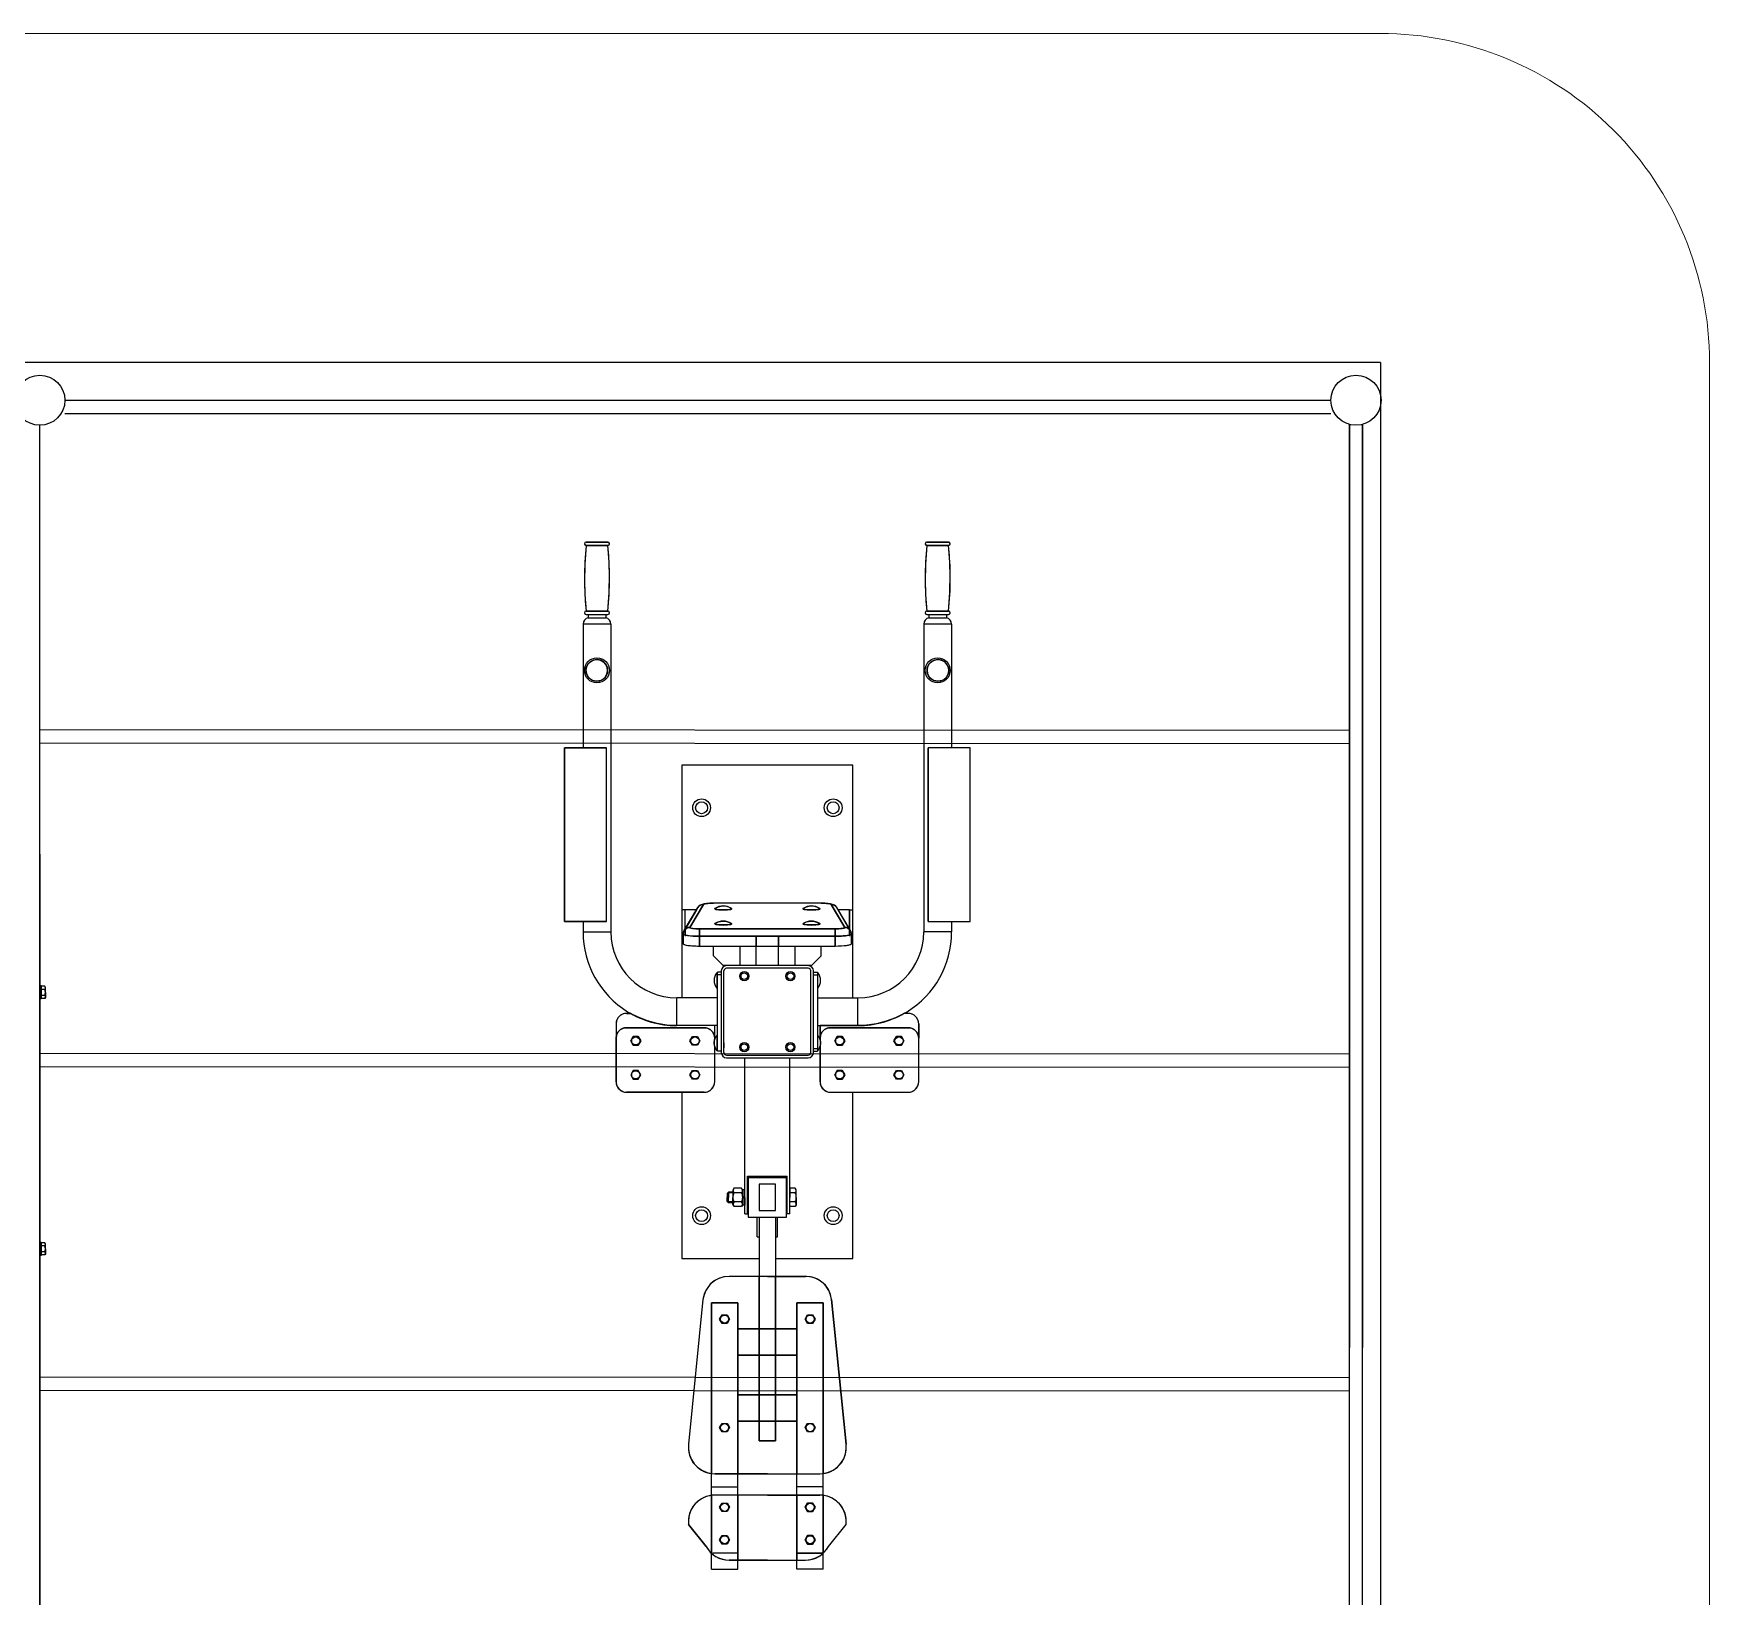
# Model space of a CAD drawing. Header units: millimetres. Extents: x -6447 to 5849, y -3618 to 2655.
# Drawn here: x 3302 to 5849, y 279 to 2655 of the extents above; entities that cross this region are included whole.
import ezdxf

# ---------------------------------------------------------------- set-up
doc = ezdxf.new("R2010")
doc.units = ezdxf.units.MM
doc.layers.add('DIKOM_ЗОНА', color=80, linetype='Continuous')
doc.layers.add('DIKOM_ОБЪЕКТ', color=7, linetype='Continuous')

msp = doc.modelspace()

# ---------------------------------------------------------------- linework, layer by layer
at = {"layer": 'DIKOM_ЗОНА', "color": 3, "lineweight": 15}
msp.add_lwpolyline([(-4725.7, -2459), (5348.7, -2459, 0.414214), (5848.7, -1959), (5848.7, 2154.8, 0.414214), (5348.7, 2654.8), (-4725.7, 2654.8, 0.414214), (-5225.7, 2154.8), (-5225.7, -1959, 0.414214)], format="xyb", close=True, dxfattribs=at)
at = {"layer": 'DIKOM_ОБЪЕКТ'}
for p, q in [((5348.7, 2154.8), (311.5, 2154.8)), ((5348.7, 2154.8), (5348.7, -1959)), ((3349.5, 2097.2), (5273.5, 2097.2)), ((3349.5, 2077.2), (5273.5, 2077.2)), ((3311.5, -1864.8), (3311.5, 2059.2)), ((5301.5, -1864.8), (5301.5, 2060.5)), ((5301.5, 2059.2), (5301.5, 657.2)), ((5321.5, -1864.8), (5321.5, 2060.5)), ((5321.5, 2059.2), (5321.5, 657.2)), ((4141.6, 1881.7), (4174.6, 1881.7)), ((4141.6, 1876.7), (4174.6, 1876.7)), ((4659.3, 1881.7), (4692.3, 1881.7)), ((4659.3, 1876.7), (4692.3, 1876.7)), ((4141.6, 1776.7), (4174.6, 1776.7)), ((4141.6, 1771.7), (4174.6, 1771.7)), ((4144.6, 1771.7), (4144.6, 1766.7)), ((4144.6, 1766.7), (4171.6, 1766.7)), ((4171.6, 1771.7), (4171.6, 1766.7)), ((4659.3, 1776.7), (4692.3, 1776.7)), ((4659.3, 1771.7), (4692.3, 1771.7)), ((4662.3, 1771.7), (4662.3, 1766.7)), ((4662.3, 1766.7), (4689.3, 1766.7)), ((4689.3, 1771.7), (4689.3, 1766.7)), ((4137, 1757), (4137, 1568.7)), ((4179.3, 1757), (4137, 1757)), ((4179.3, 1757), (4179.3, 1289)), ((4654.7, 1757), (4654.7, 1289)), ((4697, 1757), (4654.7, 1757)), ((4697, 1757), (4697, 1568.7)), ((5301.5, 1595.1), (3311.5, 1596.1)), ((5301.5, 1575.1), (3311.5, 1576.1)), ((4108.6, 1568.7), (4172.6, 1568.7)), ((4108.6, 1304.7), (4108.6, 1568.7)), ((4172.6, 1304.7), (4172.6, 1568.7)), ((4725.3, 1568.7), (4661.3, 1568.7)), ((4661.3, 1304.7), (4661.3, 1568.7)), ((4725.3, 1304.7), (4725.3, 1568.7)), ((4287, 1542.8), (4287, 1189)), ((4547, 1542.8), (4287, 1542.8)), ((4547, 1189), (4547, 1542.8)), ((3311.5, 1407.2), (3311.5, -1212.8)), ((4290.6, 1291.2), (4311.4, 1326)), ((4320, 1330.8), (4299.2, 1296)), ((4498.9, 1332.8), (4335, 1332.8)), ((4335, 1332.8), (4335, 1332.7)), ((4498.9, 1332.7), (4335, 1332.7)), ((4498.9, 1332.8), (4498.9, 1332.7)), ((4534.7, 1296), (4513.9, 1330.8)), ((4543.3, 1291.2), (4522.5, 1326)), ((4172.6, 1304.7), (4108.6, 1304.7)), ((4137, 1304.7), (4137, 1289)), ((4292, 1322.8), (4287, 1322.8)), ((4292, 1293.5), (4292, 1322.8)), ((4292, 1293.5), (4292, 1322.8)), ((4309.5, 1322.8), (4292, 1322.8)), ((4542, 1322.8), (4524.4, 1322.8)), ((4542, 1322.8), (4547, 1322.8)), ((4542, 1322.8), (4542, 1293.5)), ((4542, 1293.5), (4542, 1322.8)), ((4661.3, 1304.7), (4725.3, 1304.7)), ((4697, 1304.7), (4697, 1289)), ((4137, 1289), (4179.3, 1289)), ((4289.1, 1282.8), (4287, 1282.8)), ((4289.1, 1285.9), (4289.1, 1271.1)), ((4292, 1293.5), (4292, 1282.8)), ((4292, 1293.5), (4292, 1282.8)), ((4314.1, 1293.7), (4519.8, 1293.7)), ((4314.1, 1282.4), (4314.1, 1293.7)), ((4314.1, 1282.4), (4519.8, 1282.4)), ((4314.1, 1267.6), (4314.1, 1282.4)), ((4400.1, 1282.8), (4400.1, 1267.6)), ((4433.7, 1267.6), (4433.7, 1282.8)), ((4519.8, 1282.4), (4519.8, 1293.7)), ((4519.8, 1267.6), (4519.8, 1282.4)), ((4542, 1293.5), (4542, 1282.8)), ((4542, 1293.5), (4542, 1282.8)), ((4544.8, 1285.9), (4544.8, 1271.1)), ((4544.8, 1282.8), (4547, 1282.8)), ((4697, 1289), (4654.7, 1289)), ((4314.1, 1267.6), (4519.8, 1267.6)), ((4335, 1265.6), (4335, 1267.6)), ((4335, 1252.7), (4335, 1265.6)), ((4335, 1252.7), (4335, 1252.6)), ((4335, 1252.6), (4349.9, 1237.8)), ((4375, 1267.6), (4375, 1265.6)), ((4375, 1265.6), (4375, 1237.8)), ((4400.2, 1237.8), (4400.2, 1267.6)), ((4433.7, 1237.8), (4433.7, 1267.6)), ((4459, 1267.6), (4459, 1265.6)), ((4459, 1265.6), (4459, 1237.8)), ((4484, 1237.8), (4499, 1252.7)), ((4499, 1265.6), (4499, 1267.6)), ((4499, 1252.7), (4499, 1265.6)), ((4499, 1252.7), (4499, 1252.6)), ((4340.1, 1226.8), (4341, 1226.8)), ((4340.1, 1226.8), (4340.1, 1203.8)), ((4347, 1227.8), (4341, 1227.8)), ((4341, 1107.8), (4341, 1227.8)), ((4347, 1223.8), (4341, 1223.8)), ((4347, 1229.8), (4347, 1105.8)), ((4484, 1237.8), (4349.9, 1237.8)), ((4351, 1136.9), (4351, 1229.8)), ((4479, 1233.8), (4355, 1233.8)), ((4483, 1105.8), (4483, 1229.8)), ((4487, 1105.8), (4487, 1229.8)), ((4487, 1227.8), (4493, 1227.8)), ((4487, 1223.8), (4493, 1223.8)), ((4493, 1227.8), (4493, 1107.8)), ((4493.8, 1226.8), (4493, 1226.8)), ((4493.8, 1203.8), (4493.8, 1226.8)), ((3313.5, 1207.2), (3311.5, 1207.2)), ((3311.5, 1207.2), (3311.5, 1197.2)), ((3311.5, 1187.2), (3311.5, 1197.2)), ((3313.5, 1197.2), (3313.5, 1207.2)), ((3319, 1206.4), (3313.5, 1206.4)), ((3313.5, 1206.4), (3313.5, 1197.2)), ((3319, 1201.8), (3313.5, 1201.8)), ((3313.5, 1188), (3313.5, 1197.2)), ((3313.5, 1197.2), (3313.5, 1187.2)), ((3319.9, 1204.8), (3319, 1206.4)), ((3319.9, 1197.2), (3319.9, 1204.8)), ((3319.9, 1197.2), (3319.9, 1189.6)), ((4340.1, 1203.8), (4341, 1203.8)), ((4493.8, 1203.8), (4493, 1203.8)), ((3313.5, 1187.2), (3311.5, 1187.2)), ((3319, 1192.6), (3313.5, 1192.6)), ((3319, 1188), (3313.5, 1188)), ((3319.9, 1189.6), (3319, 1188)), ((4341, 1189), (4279.3, 1189)), ((4341, 1189), (4279.3, 1189)), ((4279.3, 1146.7), (4279.3, 1189)), ((4493, 1189), (4554.7, 1189)), ((4493, 1189), (4554.7, 1189)), ((4554.7, 1146.7), (4554.7, 1189)), ((4187, 1149.3), (4187, 1127.5)), ((4203, 1165.3), (4208.8, 1165.3)), ((4341, 1146.7), (4279.3, 1146.7)), ((4341, 1146.7), (4279.3, 1146.7)), ((4337, 1126.3), (4337, 1146.7)), ((4493, 1146.7), (4554.7, 1146.7)), ((4493, 1146.7), (4554.7, 1146.7)), ((4497, 1126.3), (4497, 1146.7)), ((4631, 1165.3), (4625.1, 1165.3)), ((4647, 1149.3), (4647, 1127.5)), ((4187, 1061.3), (4187, 1127.5)), ((4203, 1143.5), (4321, 1143.5)), ((4213.2, 1129.9), (4209.4, 1123.4)), ((4209.4, 1123.4), (4213.2, 1116.9)), ((4220.7, 1129.9), (4213.2, 1129.9)), ((4224.5, 1123.4), (4220.7, 1129.9)), ((4220.7, 1116.9), (4224.5, 1123.4)), ((4299.4, 1123.4), (4303.2, 1129.9)), ((4303.2, 1116.9), (4299.4, 1123.4)), ((4303.2, 1129.9), (4310.7, 1129.9)), ((4310.7, 1129.9), (4314.5, 1123.4)), ((4314.5, 1123.4), (4310.7, 1116.9)), ((4340.1, 1131.8), (4341, 1131.8)), ((4340.1, 1131.8), (4340.1, 1108.8)), ((4351, 1105.8), (4351, 1136.9)), ((4351, 1120.3), (4351, 1127.9)), ((4493.8, 1131.8), (4493, 1131.8)), ((4493.8, 1108.8), (4493.8, 1131.8)), ((4631, 1143.5), (4513, 1143.5)), ((4523.2, 1129.9), (4519.4, 1123.4)), ((4519.4, 1123.4), (4523.2, 1116.9)), ((4530.7, 1129.9), (4523.2, 1129.9)), ((4534.5, 1123.4), (4530.7, 1129.9)), ((4530.7, 1116.9), (4534.5, 1123.4)), ((4609.4, 1123.4), (4613.2, 1129.9)), ((4613.2, 1116.9), (4609.4, 1123.4)), ((4613.2, 1129.9), (4620.7, 1129.9)), ((4620.7, 1129.9), (4624.5, 1123.4)), ((4624.5, 1123.4), (4620.7, 1116.9)), ((4647, 1061.3), (4647, 1127.5)), ((5301.5, 1103.1), (3311.5, 1104.1)), ((4213.2, 1116.9), (4220.7, 1116.9)), ((4310.7, 1116.9), (4303.2, 1116.9)), ((4337, 1061.3), (4337, 1114.4)), ((4340.1, 1108.8), (4341, 1108.8)), ((4347, 1107.8), (4341, 1107.8)), ((4351, 1120.3), (4351, 1112.7)), ((4355, 1101.8), (4372.8, 1101.8)), ((4355, 1097.8), (4479, 1097.8)), ((4372.8, 1101.8), (4479, 1101.8)), ((4383, 860.5), (4383, 1097.8)), ((4451, 860.5), (4451, 1097.8)), ((4487, 1111.8), (4493, 1111.8)), ((4487, 1107.8), (4493, 1107.8)), ((4493.8, 1108.8), (4493, 1108.8)), ((4497, 1061.3), (4497, 1114.4)), ((4523.2, 1116.9), (4530.7, 1116.9)), ((4620.7, 1116.9), (4613.2, 1116.9)), ((5301.5, 1083.1), (3311.5, 1084.1)), ((4213.2, 1078.4), (4209.4, 1071.9)), ((4209.4, 1071.9), (4213.2, 1065.4)), ((4220.7, 1078.4), (4213.2, 1078.4)), ((4224.5, 1071.9), (4220.7, 1078.4)), ((4220.7, 1065.4), (4224.5, 1071.9)), ((4299.4, 1071.9), (4303.2, 1078.4)), ((4303.2, 1065.4), (4299.4, 1071.9)), ((4303.2, 1078.4), (4310.7, 1078.4)), ((4310.7, 1078.4), (4314.5, 1071.9)), ((4314.5, 1071.9), (4310.7, 1065.4)), ((4523.2, 1078.4), (4519.4, 1071.9)), ((4519.4, 1071.9), (4523.2, 1065.4)), ((4530.7, 1078.4), (4523.2, 1078.4)), ((4534.5, 1071.9), (4530.7, 1078.4)), ((4530.7, 1065.4), (4534.5, 1071.9)), ((4609.4, 1071.9), (4613.2, 1078.4)), ((4613.2, 1065.4), (4609.4, 1071.9)), ((4613.2, 1078.4), (4620.7, 1078.4)), ((4620.7, 1078.4), (4624.5, 1071.9)), ((4624.5, 1071.9), (4620.7, 1065.4)), ((4321, 1045.3), (4203, 1045.3)), ((4213.2, 1065.4), (4220.7, 1065.4)), ((4287, 1045.3), (4287, 792.8)), ((4310.7, 1065.4), (4303.2, 1065.4)), ((4513, 1045.3), (4631, 1045.3)), ((4523.2, 1065.4), (4530.7, 1065.4)), ((4547, 792.8), (4547, 1045.3)), ((4620.7, 1065.4), (4613.2, 1065.4)), ((4387, 860.5), (4387, 917.8)), ((4387, 917.8), (4447, 917.8)), ((4447, 860.5), (4447, 917.8)), ((4358, 893.5), (4356, 891.5)), ((4356, 891.5), (4356, 885.5)), ((4364.7, 892.5), (4356.9, 892.5)), ((4364.7, 893.5), (4358, 893.5)), ((4358, 893.5), (4358, 885.5)), ((4366.3, 899.4), (4364.7, 896.5)), ((4364.7, 896.5), (4364.7, 885.5)), ((4377.8, 899.4), (4366.3, 899.4)), ((4377.8, 892.5), (4366.3, 892.5)), ((4379.5, 896.5), (4377.8, 899.4)), ((4383, 897.2), (4379.5, 897.2)), ((4379.5, 897.2), (4379.5, 885.5)), ((4379.5, 885.5), (4379.5, 896.5)), ((4383, 885.5), (4383, 897.2)), ((4387, 910.5), (4388, 910.5)), ((4446, 915.5), (4388, 915.5)), ((4388, 915.5), (4388, 855.5)), ((4429.5, 905.5), (4404.5, 905.5)), ((4404.5, 905.5), (4404.5, 865.5)), ((4429.5, 865.5), (4429.5, 905.5)), ((4446, 855.5), (4446, 915.5)), ((4447, 910.5), (4446, 910.5)), ((4459.5, 899.4), (4451, 899.4)), ((4451, 899.4), (4451, 885.5)), ((4459.5, 892.5), (4451, 892.5)), ((4461, 896.9), (4459.5, 899.4)), ((4461, 885.5), (4461, 896.9)), ((4356, 879.5), (4356, 885.5)), ((4358, 877.5), (4356, 879.5)), ((4364.7, 878.6), (4356.9, 878.6)), ((4358, 877.5), (4358, 885.5)), ((4364.7, 877.5), (4358, 877.5)), ((4364.7, 874.5), (4364.7, 885.5)), ((4366.3, 871.7), (4364.7, 874.5)), ((4377.8, 878.6), (4366.3, 878.6)), ((4377.8, 871.7), (4366.3, 871.7)), ((4379.5, 874.5), (4377.8, 871.7)), ((4379.5, 886.2), (4383, 887.5)), ((4379.5, 873.9), (4379.5, 885.5)), ((4379.5, 885.5), (4379.5, 874.5)), ((4383, 884.9), (4379.5, 883.6)), ((4383, 873.9), (4379.5, 873.9)), ((4383, 885.5), (4383, 873.9)), ((4451, 871.7), (4451, 885.5)), ((4459.5, 878.6), (4451, 878.6)), ((4459.5, 871.7), (4451, 871.7)), ((4461, 874.1), (4459.5, 871.7)), ((4461, 885.5), (4461, 874.1)), ((4383, 860.5), (4388, 860.5)), ((4388, 855.5), (4446, 855.5)), ((4401.5, 825.5), (4401.5, 855.5)), ((4404.5, 865.5), (4429.5, 865.5)), ((4404.5, 855.5), (4404.5, 765.5)), ((4429.5, 855.5), (4429.5, 765.5)), ((4432.5, 825.5), (4432.5, 855.5)), ((4451, 860.5), (4446, 860.5)), ((3313.5, 817.2), (3311.5, 817.2)), ((3311.5, 817.2), (3311.5, 807.2)), ((3313.5, 807.2), (3313.5, 817.2)), ((3319, 816.4), (3313.5, 816.4)), ((3313.5, 816.4), (3313.5, 807.2)), ((3319.9, 814.8), (3319, 816.4)), ((4401.5, 825.5), (4404.5, 825.5)), ((4429.5, 825.5), (4432.5, 825.5)), ((3311.5, 797.2), (3311.5, 807.2)), ((3313.5, 797.2), (3311.5, 797.2)), ((3319, 811.8), (3313.5, 811.8)), ((3313.5, 798), (3313.5, 807.2)), ((3313.5, 807.2), (3313.5, 797.2)), ((3319, 802.6), (3313.5, 802.6)), ((3319, 798), (3313.5, 798)), ((3319.9, 799.6), (3319, 798)), ((3319.9, 807.2), (3319.9, 814.8)), ((3319.9, 807.2), (3319.9, 799.6)), ((4287, 792.8), (4404.5, 792.8)), ((4429.5, 792.8), (4547, 792.8)), ((4417, 765.5), (4358.9, 765.5)), ((4404.5, 515.5), (4404.5, 765.5)), ((4417, 765.5), (4475, 765.5)), ((4429.5, 515.5), (4429.5, 765.5)), ((4319.2, 730.3), (4297.3, 510.3)), ((4332, 478), (4332, 725.5)), ((4332, 725.5), (4372, 725.5)), ((4372, 725.5), (4372, 465.5)), ((4462, 725.5), (4462, 465.5)), ((4502, 725.5), (4462, 725.5)), ((4502, 478), (4502, 725.5)), ((4514.7, 730.3), (4536.6, 510.3)), ((4344.4, 700.5), (4348.2, 707)), ((4348.2, 694), (4344.4, 700.5)), ((4348.2, 707), (4355.7, 707)), ((4355.7, 694), (4348.2, 694)), ((4355.7, 707), (4359.5, 700.5)), ((4359.5, 700.5), (4355.7, 694)), ((4474.4, 700.5), (4478.2, 707)), ((4478.2, 694), (4474.4, 700.5)), ((4478.2, 707), (4485.7, 707)), ((4485.7, 694), (4478.2, 694)), ((4485.7, 707), (4489.5, 700.5)), ((4489.5, 700.5), (4485.7, 694)), ((4372, 685.5), (4462, 685.5)), ((4372, 645.5), (4462, 645.5)), ((5301.5, 611.1), (3311.5, 612.1)), ((5301.5, 591.1), (3311.5, 592.1)), ((4372, 585.5), (4462, 585.5)), ((4344.4, 535.5), (4348.2, 542)), ((4348.2, 529), (4344.4, 535.5)), ((4348.2, 542), (4355.7, 542)), ((4355.7, 542), (4359.5, 535.5)), ((4359.5, 535.5), (4355.7, 529)), ((4372, 545.5), (4462, 545.5)), ((4474.4, 535.5), (4478.2, 542)), ((4478.2, 529), (4474.4, 535.5)), ((4478.2, 542), (4485.7, 542)), ((4485.7, 542), (4489.5, 535.5)), ((4489.5, 535.5), (4485.7, 529)), ((4355.7, 529), (4348.2, 529)), ((4404.5, 515.5), (4429.5, 515.5)), ((4485.7, 529), (4478.2, 529)), ((4332, 432.2), (4332, 478)), ((4417, 465.5), (4337, 465.5)), ((4372, 432.9), (4372, 465.5)), ((4417, 465.5), (4496.9, 465.5)), ((4462, 432.9), (4462, 465.5)), ((4502, 432.2), (4502, 478)), ((4332, 445.5), (4372, 445.5)), ((4502, 445.5), (4462, 445.5)), ((4332, 346.7), (4332, 432.2)), ((4417, 432.9), (4337, 432.9)), ((4344.4, 414.4), (4348.2, 420.9)), ((4348.2, 407.9), (4344.4, 414.4)), ((4348.2, 420.9), (4355.7, 420.9)), ((4355.7, 407.9), (4348.2, 407.9)), ((4355.7, 420.9), (4359.5, 414.4)), ((4359.5, 414.4), (4355.7, 407.9)), ((4372, 334.2), (4372, 432.9)), ((4417, 432.9), (4496.9, 432.9)), ((4462, 334.2), (4462, 432.9)), ((4478.2, 420.9), (4474.4, 414.4)), ((4474.4, 414.4), (4478.2, 407.9)), ((4485.7, 420.9), (4478.2, 420.9)), ((4478.2, 407.9), (4485.7, 407.9)), ((4489.5, 414.4), (4485.7, 420.9)), ((4485.7, 407.9), (4489.5, 414.4)), ((4502, 346.7), (4502, 432.2)), ((4324, 354.8), (4297.3, 388.2)), ((4509.9, 354.8), (4536.6, 388.2)), ((4344.4, 365.1), (4348.2, 371.6)), ((4348.2, 358.6), (4344.4, 365.1)), ((4348.2, 371.6), (4355.7, 371.6)), ((4355.7, 358.6), (4348.2, 358.6)), ((4355.7, 371.6), (4359.5, 365.1)), ((4359.5, 365.1), (4355.7, 358.6)), ((4478.2, 371.6), (4474.4, 365.1)), ((4474.4, 365.1), (4478.2, 358.6)), ((4485.7, 371.6), (4478.2, 371.6)), ((4478.2, 358.6), (4485.7, 358.6)), ((4489.5, 365.1), (4485.7, 371.6)), ((4485.7, 358.6), (4489.5, 365.1)), ((4332, 320.5), (4332, 346.7)), ((4372, 344.6), (4334, 344.6)), ((4417, 334.2), (4358.9, 334.2)), ((4372, 320.5), (4372, 334.2)), ((4417, 334.2), (4475, 334.2)), ((4462, 344.6), (4501.8, 344.6)), ((4462, 320.5), (4462, 334.2)), ((4502, 320.5), (4502, 346.7)), ((4332, 320.5), (4372, 320.5)), ((4502, 320.5), (4462, 320.5))]:
    msp.add_line(p, q, dxfattribs=at)
for points in [[(4141.6, 1876.7), (4174.6, 1876.7), (4176.4, 1877.5), (4177.1, 1879.3), (4176.3, 1881.1), (4174.6, 1881.7), (4141.6, 1881.7), (4139.8, 1880.9), (4139.1, 1879.1), (4139.9, 1877.3)], [(4174.6, 1776.7), (4176.6, 1804.9), (4177.1, 1833.2), (4175.9, 1861.5), (4174.6, 1876.7), (4141.6, 1876.7), (4139.6, 1848.4), (4139.1, 1820.1), (4140.3, 1791.8), (4141.6, 1776.7)], [(4659.3, 1876.7), (4692.3, 1876.7), (4694.1, 1877.5), (4694.8, 1879.3), (4694, 1881.1), (4692.3, 1881.7), (4659.3, 1881.7), (4657.5, 1880.9), (4656.8, 1879.1), (4657.6, 1877.3)], [(4692.3, 1776.7), (4694.3, 1804.9), (4694.8, 1833.2), (4693.6, 1861.5), (4692.3, 1876.7), (4659.3, 1876.7), (4657.3, 1848.4), (4656.8, 1820.1), (4658, 1791.8), (4659.3, 1776.7)], [(4144.6, 1771.7), (4174.6, 1771.7), (4176.4, 1772.5), (4177.1, 1774.3), (4176.3, 1776.1), (4174.6, 1776.7), (4141.6, 1776.7), (4139.8, 1775.9), (4139.1, 1774.1), (4139.9, 1772.3), (4141.6, 1771.7)], [(4662.3, 1771.7), (4692.3, 1771.7), (4694.1, 1772.5), (4694.8, 1774.3), (4694, 1776.1), (4692.3, 1776.7), (4659.3, 1776.7), (4657.5, 1775.9), (4656.8, 1774.1), (4657.6, 1772.3), (4659.3, 1771.7)], [(4157.8, 1703.2), (4152.7, 1702.4), (4148.1, 1700.1), (4144.5, 1696.5), (4142.1, 1692), (4141.3, 1686.9), (4142, 1681.9), (4144.2, 1677.3), (4147.8, 1673.6), (4152.3, 1671.1), (4157.3, 1670.2), (4162.4, 1670.8), (4167, 1673), (4170.7, 1676.5), (4173.2, 1681), (4174.2, 1686), (4173.7, 1691.1), (4171.5, 1695.8), (4168.1, 1699.5), (4163.7, 1702.1), (4158.7, 1703.2)], [(4676.2, 1703.2), (4671.1, 1702.4), (4666.5, 1700.1), (4662.9, 1696.5), (4660.5, 1692), (4659.7, 1686.9), (4660.4, 1681.9), (4662.6, 1677.3), (4666.2, 1673.6), (4670.7, 1671.1), (4675.7, 1670.2), (4680.8, 1670.8), (4685.4, 1673), (4689.1, 1676.5), (4691.6, 1681), (4692.6, 1686), (4692.1, 1691.1), (4689.9, 1695.8), (4686.5, 1699.5), (4682.1, 1702.1), (4677.1, 1703.2)], [(4172.6, 1304.7), (4172.6, 1568.7), (4108.6, 1568.7), (4108.6, 1304.7)], [(4661.3, 1568.7), (4661.3, 1304.7), (4725.3, 1304.7), (4725.3, 1568.7)], [(4309.5, 1322.8), (4292, 1293.5), (4292, 1293), (4295.2, 1295.2), (4299.1, 1296), (4299.2, 1296), (4320, 1330.8), (4316.1, 1330), (4312.8, 1327.8), (4311.4, 1326)], [(4498.9, 1332.7), (4335, 1332.7), (4324.3, 1332.1), (4321.1, 1331.4), (4320, 1330.8), (4299.2, 1296), (4299.6, 1295.3), (4301.5, 1294.7), (4305.2, 1294.1), (4310.8, 1293.8), (4314.1, 1293.7), (4519.8, 1293.7), (4530.4, 1294.3), (4533.6, 1295), (4534.8, 1295.7), (4534.7, 1296), (4513.9, 1330.8), (4512.7, 1331.4), (4509.9, 1332), (4505.3, 1332.5)], [(4363, 1324.3), (4362.2, 1323.7), (4359.8, 1323.2), (4355.7, 1322.7), (4349.1, 1322.5), (4340.2, 1323.1), (4337.6, 1323.8), (4337, 1324.3), (4337.2, 1324.7), (4342.7, 1327.4), (4348.7, 1328.5), (4354.7, 1328), (4360.4, 1326), (4362.7, 1324.7)], [(4497, 1324.3), (4496.2, 1323.7), (4493.8, 1323.2), (4489.7, 1322.7), (4483.1, 1322.5), (4474.2, 1323.1), (4471.6, 1323.8), (4471, 1324.3), (4471.2, 1324.7), (4476.7, 1327.4), (4482.7, 1328.5), (4488.7, 1328), (4494.4, 1326), (4496.7, 1324.7)], [(4542, 1293.5), (4522.5, 1326), (4519.8, 1328.9), (4516.2, 1330.5), (4513.9, 1330.8), (4534.7, 1296), (4538.6, 1295.2), (4541.9, 1293), (4542, 1293)], [(4362.7, 1301.8), (4363, 1301.4), (4362.2, 1300.8), (4359.8, 1300.2), (4355.7, 1299.8), (4349.1, 1299.6), (4340.2, 1300.2), (4337.6, 1300.8), (4337, 1301.4), (4337.2, 1301.8), (4342.7, 1304.4), (4348.7, 1305.5), (4354.7, 1305.1), (4360.4, 1303.1)], [(4471, 1301.4), (4471.2, 1301.8), (4476.7, 1304.4), (4482.7, 1305.5), (4488.7, 1305.1), (4494.4, 1303.1), (4496.7, 1301.8), (4497, 1301.4), (4496.2, 1300.8), (4493.8, 1300.2), (4489.7, 1299.8), (4483.1, 1299.6), (4474.2, 1300.2), (4471.6, 1300.8)], [(4292, 1284.3), (4292, 1293), (4290.6, 1291.2), (4289.2, 1287.4), (4289.1, 1285.9), (4289.9, 1285)], [(4314.1, 1282.4), (4298.4, 1283.2), (4293.1, 1284), (4290.2, 1284.9), (4289.1, 1285.8), (4289.1, 1285.9), (4289.1, 1271.1), (4289.9, 1270.2), (4292.3, 1269.4), (4296.4, 1268.6), (4302.3, 1268), (4310.9, 1267.6), (4314.1, 1267.6)], [(4292, 1284.3), (4295.8, 1283.5), (4301.5, 1282.9), (4309.7, 1282.5), (4314.1, 1282.4), (4314.1, 1293.7), (4303.5, 1294.3), (4300.3, 1295), (4299.1, 1295.7), (4299.2, 1296), (4295.3, 1295.2), (4292, 1293), (4292, 1293)], [(4314.1, 1282.4), (4519.8, 1282.4), (4519.8, 1293.7), (4314.1, 1293.7)], [(4335, 1267.6), (4400.1, 1267.6), (4400.1, 1282.4), (4314.1, 1282.4), (4314.1, 1267.6)], [(4433.7, 1282.4), (4400.1, 1282.4), (4400.1, 1267.6), (4433.7, 1267.6)], [(4519.8, 1282.4), (4433.7, 1282.4), (4433.7, 1267.6), (4519.8, 1267.6)], [(4534.7, 1296), (4534.3, 1295.3), (4532.4, 1294.7), (4528.7, 1294.1), (4523.1, 1293.8), (4519.8, 1293.7), (4519.8, 1282.4), (4535.5, 1283.2), (4540.8, 1284), (4542, 1284.3), (4542, 1293), (4538.7, 1295.2), (4534.8, 1296)], [(4542, 1284.3), (4538.1, 1283.5), (4532.4, 1282.9), (4524.2, 1282.5), (4519.8, 1282.4), (4519.8, 1267.6), (4535.5, 1268.3), (4540.8, 1269.2), (4543.7, 1270), (4544.8, 1270.9), (4544.8, 1271.1), (4544.8, 1285.9), (4544, 1285)], [(4544.8, 1285.9), (4544, 1289.9), (4543.3, 1291.2), (4542, 1293), (4542, 1284.3), (4544.2, 1285.2)], [(4203, 1143.5), (4321, 1143.5), (4325.9, 1142.7), (4330.4, 1140.4), (4334, 1136.8), (4336.2, 1132.3), (4337, 1127.5), (4337, 1146.7), (4279.3, 1146.7), (4264.2, 1147.5), (4249.3, 1149.9), (4234.7, 1153.8), (4220.7, 1159.3), (4208.8, 1165.3), (4203, 1165.3), (4198, 1164.5), (4193.5, 1162.2), (4189.9, 1158.7), (4187.7, 1154.1), (4187, 1149.3), (4187, 1127.5), (4187.7, 1132.5), (4190.1, 1137), (4193.6, 1140.5), (4198.2, 1142.8)], [(4513, 1143.5), (4631, 1143.5), (4635.9, 1142.7), (4640.4, 1140.4), (4644, 1136.8), (4646.2, 1132.3), (4647, 1127.5), (4647, 1149.3), (4646.2, 1154.3), (4643.8, 1158.8), (4640.3, 1162.4), (4635.7, 1164.6), (4631, 1165.3), (4625.1, 1165.3), (4611.6, 1158.6), (4597.5, 1153.3), (4582.9, 1149.5), (4567.9, 1147.3), (4554.7, 1146.7), (4497, 1146.7), (4497, 1127.5), (4497.7, 1132.5), (4500.1, 1137), (4503.6, 1140.5), (4508.2, 1142.8)], [(4321, 1143.5), (4203, 1143.5), (4198, 1142.7), (4193.5, 1140.4), (4189.9, 1136.8), (4187.7, 1132.3), (4187, 1127.5), (4187, 1061.3), (4187.7, 1056.3), (4190.1, 1051.8), (4193.6, 1048.3), (4198.2, 1046), (4203, 1045.3), (4321, 1045.3), (4325.9, 1046.1), (4330.4, 1048.4), (4334, 1052), (4336.2, 1056.5), (4337, 1061.3), (4337, 1114.4), (4336, 1119.7), (4336, 1120.3), (4336.7, 1125.6), (4337, 1126.3), (4337, 1127.5), (4336.2, 1132.5), (4333.8, 1137), (4330.3, 1140.5), (4325.7, 1142.8)], [(4224.5, 1123.4), (4220.7, 1116.9), (4213.2, 1116.9), (4209.4, 1123.4), (4213.2, 1129.9), (4220.7, 1129.9)], [(4303.2, 1116.9), (4299.4, 1123.4), (4303.2, 1129.9), (4310.7, 1129.9), (4314.5, 1123.4), (4310.7, 1116.9)], [(4547, 1045.3), (4631, 1045.3), (4635.9, 1046.1), (4640.4, 1048.4), (4644, 1052), (4646.2, 1056.5), (4647, 1061.3), (4647, 1127.5), (4646.2, 1132.5), (4643.8, 1137), (4640.3, 1140.5), (4635.7, 1142.8), (4631, 1143.5), (4513, 1143.5), (4508, 1142.7), (4503.5, 1140.4), (4499.9, 1136.8), (4497.7, 1132.3), (4497, 1127.5), (4497, 1126.3), (4497.9, 1121), (4498, 1120.3), (4497.2, 1115), (4497, 1114.4), (4497, 1061.3), (4497.7, 1056.3), (4500.1, 1051.8), (4503.6, 1048.3), (4508.2, 1046), (4513, 1045.3)], [(4530.7, 1116.9), (4523.2, 1116.9), (4519.4, 1123.4), (4523.2, 1129.9), (4530.7, 1129.9), (4534.5, 1123.4)], [(4609.4, 1123.4), (4613.2, 1116.9), (4620.7, 1116.9), (4624.5, 1123.4), (4620.7, 1129.9), (4613.2, 1129.9)], [(4224.5, 1071.9), (4220.7, 1078.4), (4213.2, 1078.4), (4209.4, 1071.9), (4213.2, 1065.4), (4220.7, 1065.4)], [(4303.2, 1078.4), (4310.7, 1078.4), (4314.5, 1071.9), (4310.7, 1065.4), (4303.2, 1065.4), (4299.4, 1071.9)], [(4534.5, 1071.9), (4530.7, 1065.4), (4523.2, 1065.4), (4519.4, 1071.9), (4523.2, 1078.4), (4530.7, 1078.4)], [(4609.4, 1071.9), (4613.2, 1078.4), (4620.7, 1078.4), (4624.5, 1071.9), (4620.7, 1065.4), (4613.2, 1065.4)], [(4332, 478), (4332, 725.5), (4372, 725.5), (4372, 685.5), (4404.5, 685.5), (4404.5, 765.5), (4358.9, 765.5), (4351, 764.7), (4343.4, 762.4), (4336.3, 758.5), (4330.2, 753.4), (4325.3, 747.1), (4321.7, 740), (4319.5, 732.3), (4319.2, 730.3), (4297.3, 510.3), (4297.1, 502.3), (4298.6, 494.4), (4301.5, 487), (4305.9, 480.3), (4311.6, 474.7), (4318.2, 470.2), (4325.6, 467.2), (4332, 465.9)], [(4429.5, 685.5), (4429.5, 765.5), (4417, 765.5), (4404.5, 765.5), (4404.5, 685.5)], [(4502, 725.5), (4502, 478), (4502, 465.9), (4509.7, 467.6), (4517, 470.9), (4523.5, 475.6), (4528.9, 481.5), (4533, 488.3), (4535.7, 495.9), (4536.9, 503.8), (4536.6, 510.3), (4514.7, 730.3), (4513, 738.1), (4509.7, 745.4), (4505.1, 751.9), (4499.2, 757.3), (4492.4, 761.5), (4484.9, 764.3), (4477, 765.5), (4475, 765.5), (4429.5, 765.5), (4429.5, 685.5), (4462, 685.5), (4462, 725.5)], [(4372, 585.5), (4372, 725.5), (4332, 725.5), (4332, 478), (4332, 465.9), (4337, 465.5), (4372, 465.5)], [(4502, 478), (4502, 725.5), (4462, 725.5), (4462, 465.5), (4496.9, 465.5), (4502, 465.9)], [(4355.7, 694), (4348.2, 694), (4344.4, 700.5), (4348.2, 707), (4355.7, 707), (4359.5, 700.5)], [(4489.5, 700.5), (4485.7, 694), (4478.2, 694), (4474.4, 700.5), (4478.2, 707), (4485.7, 707)], [(4372, 645.5), (4404.5, 645.5), (4404.5, 685.5), (4372, 685.5)], [(4404.5, 645.5), (4429.5, 645.5), (4429.5, 685.5), (4404.5, 685.5)], [(4429.5, 685.5), (4429.5, 645.5), (4462, 645.5), (4462, 685.5)], [(4404.5, 585.5), (4404.5, 645.5), (4372, 645.5), (4372, 585.5)], [(4429.5, 585.5), (4429.5, 645.5), (4404.5, 645.5), (4404.5, 585.5)], [(4429.5, 645.5), (4429.5, 585.5), (4462, 585.5), (4462, 645.5)], [(4404.5, 585.5), (4372, 585.5), (4372, 545.5), (4404.5, 545.5)], [(4404.5, 545.5), (4429.5, 545.5), (4429.5, 585.5), (4404.5, 585.5)], [(4429.5, 585.5), (4429.5, 545.5), (4462, 545.5), (4462, 585.5)], [(4355.7, 542), (4359.5, 535.5), (4355.7, 529), (4348.2, 529), (4344.4, 535.5), (4348.2, 542)], [(4429.5, 515.5), (4404.5, 515.5), (4404.5, 545.5), (4372, 545.5), (4372, 465.5), (4417, 465.5), (4462, 465.5), (4462, 545.5), (4429.5, 545.5)], [(4404.5, 545.5), (4404.5, 515.5), (4429.5, 515.5), (4429.5, 545.5)], [(4485.7, 542), (4489.5, 535.5), (4485.7, 529), (4478.2, 529), (4474.4, 535.5), (4478.2, 542)], [(4332, 346.7), (4332, 432.2), (4332, 432.5), (4324.2, 430.8), (4316.9, 427.5), (4310.4, 422.8), (4305, 416.9), (4300.9, 410.1), (4298.2, 402.5), (4297, 394.6), (4297.3, 388.2), (4324, 354.8), (4328.5, 348.3), (4332, 344.7)], [(4332, 432.2), (4332, 346.7), (4332, 344.7), (4338.4, 339.9), (4345.6, 336.5), (4353.3, 334.6), (4358.9, 334.2), (4372, 334.2), (4372, 432.9), (4337, 432.9), (4332, 432.5)], [(4355.7, 407.9), (4348.2, 407.9), (4344.4, 414.4), (4348.2, 420.9), (4355.7, 420.9), (4359.5, 414.4)], [(4462, 344.6), (4462, 432.9), (4417, 432.9), (4372, 432.9), (4372, 334.2), (4417, 334.2), (4462, 334.2)], [(4462, 432.9), (4462, 344.6), (4501.8, 344.6), (4502, 344.7), (4502, 346.7), (4502, 432.2), (4502, 432.5), (4496.9, 432.9)], [(4478.2, 407.9), (4474.4, 414.4), (4478.2, 420.9), (4485.7, 420.9), (4489.5, 414.4), (4485.7, 407.9)], [(4502, 432.2), (4502, 346.7), (4502, 344.7), (4507.3, 350.7), (4509.9, 354.8), (4536.6, 388.2), (4536.8, 396.1), (4535.3, 404), (4532.4, 411.4), (4528, 418.1), (4522.3, 423.8), (4515.7, 428.2), (4508.3, 431.2), (4502, 432.5)], [(4348.2, 371.6), (4355.7, 371.6), (4359.5, 365.1), (4355.7, 358.6), (4348.2, 358.6), (4344.4, 365.1)], [(4478.2, 371.6), (4485.7, 371.6), (4489.5, 365.1), (4485.7, 358.6), (4478.2, 358.6), (4474.4, 365.1)], [(4462, 334.2), (4475, 334.2), (4482.9, 335), (4490.5, 337.4), (4497.6, 341.2), (4501.8, 344.6), (4462, 344.6)]]:
    msp.add_lwpolyline(points, close=True, dxfattribs=at)
for centre, radius in [((3311.5, 2097.2), 38), ((5311.5, 2097.2), 38), ((4158.1, 1686.7), 19), ((4157.8, 1686.7), 16.5), ((4675.8, 1686.7), 19), ((4676.2, 1686.7), 16.5), ((4317, 1477.8), 13.5), ((4317, 1477.8), 9), ((4517, 1477.8), 13.5), ((4517, 1477.8), 9), ((4382, 1221.8), 7), ((4382, 1221.8), 5), ((4452, 1221.8), 7), ((4452, 1221.8), 5), ((4217, 1123.4), 6.18), ((4307, 1123.4), 6.18), ((4382, 1113.8), 7), ((4452, 1113.8), 7), ((4527, 1123.4), 6.18), ((4617, 1123.4), 6.18), ((4382, 1113.8), 5), ((4452, 1113.8), 5), ((4217, 1071.9), 6.18), ((4307, 1071.9), 6.18), ((4527, 1071.9), 6.18), ((4617, 1071.9), 6.18), ((4317, 857.8), 13.5), ((4317, 857.8), 9), ((4517, 857.8), 13.5), ((4517, 857.8), 9), ((4352, 700.5), 6.18), ((4482, 700.5), 6.18), ((4352, 535.5), 6.18), ((4482, 535.5), 6.18), ((4352, 414.4), 6.18), ((4482, 414.4), 6.18), ((4352, 365.1), 6.18), ((4482, 365.1), 6.18)]:
    msp.add_circle(centre, radius, dxfattribs=at)
for centre, radius, start, end in [((4141.6, 1879.2), 2.5, 90, 270), ((4640.4, 1826.7), 501.3, 174.2752, 185.7248), ((4174.6, 1879.2), 2.5, 270, 90), ((3675.9, 1826.7), 501.3, 354.2752, 5.7248), ((4659.3, 1879.2), 2.5, 90, 270), ((5158.1, 1826.7), 501.3, 174.2752, 185.7248), ((4692.3, 1879.2), 2.5, 270, 90), ((4193.6, 1826.7), 501.3, 354.2752, 5.7248), ((4147, 1757), 10, 103.5916, 180), ((4141.6, 1774.2), 2.5, 90, 270), ((4169.3, 1757), 10, 0, 76.4084), ((4174.6, 1774.2), 2.5, 270, 90), ((4664.7, 1757), 10, 103.5916, 180), ((4659.3, 1774.2), 2.5, 90, 270), ((4687, 1757), 10, 0, 76.4084), ((4692.3, 1774.2), 2.5, 270, 90), ((4350, 1305.4), 23.1, 56.6319, 123.3681), ((4484, 1305.4), 23.1, 56.6319, 123.3681), ((4350, 1282.4), 23.1, 56.6319, 123.3681), ((4484, 1282.4), 23.1, 56.6319, 123.3681), ((4279.3, 1289), 142.3, 180, 238.361), ((4279.3, 1289), 100, 180, 270), ((4554.7, 1289), 100, 270, 0), ((4554.7, 1289), 142.3, 301.639, 0), ((4354, 1215.3), 18, 140.291, 180), ((4355, 1229.8), 8, 90, 180), ((4355, 1229.8), 4, 90, 180), ((4479, 1229.8), 8, 0, 90), ((4479, 1229.8), 4, 0, 90), ((4480, 1215.3), 18, 0, 39.709), ((3316.6, 1204), 3.24, 316.6832, 29.134), ((3308.1, 1197.2), 11.8, 0, 23.1373), ((3308.1, 1197.2), 11.8, 336.8627, 0), ((4354, 1215.3), 18, 180, 219.709), ((4480, 1215.3), 18, 320.291, 0), ((3316.6, 1190.4), 3.24, 330.866, 43.3168), ((4203, 1149.3), 16, 90, 180), ((4279.3, 1289), 142.3, 238.361, 270), ((4554.7, 1289), 142.3, 270, 301.639), ((4631, 1149.3), 16, 0, 90), ((4203, 1127.5), 16, 90, 180), ((4321, 1127.5), 16, 0, 90), ((4354, 1120.3), 18, 140.291, 180), ((4480, 1120.3), 18, 0, 39.709), ((4513, 1127.5), 16, 90, 180), ((4631, 1127.5), 16, 0, 90), ((4354, 1120.3), 18, 180, 219.709), ((4355, 1105.8), 8, 180, 270), ((4355, 1105.8), 4, 180, 270), ((4479, 1105.8), 8, 270, 0), ((4479, 1105.8), 4, 270, 0), ((4480, 1120.3), 18, 320.291, 0), ((4203, 1061.3), 16, 180, 270), ((4321, 1061.3), 16, 270, 0), ((4513, 1061.3), 16, 180, 270), ((4631, 1061.3), 16, 270, 0), ((4380, 885.5), 15.4, 153.2217, 180), ((4369, 895.7), 4.17, 146.7144, 230.3384), ((4375.1, 895.7), 4.17, 309.6616, 33.2855), ((4364.1, 885.5), 15.4, 0, 26.7783), ((4456, 895.8), 4.88, 316.8364, 28.9808), ((4443.3, 885.5), 17.6, 0, 23.1373), ((4380, 885.5), 15.4, 180, 206.7783), ((4369, 875.4), 4.17, 129.6616, 213.2856), ((4364.1, 885.5), 15.4, 333.2217, 0), ((4375.1, 875.4), 4.17, 326.7145, 50.3384), ((4443.3, 885.5), 17.6, 336.8627, 0), ((4456, 875.3), 4.88, 331.0192, 43.1636), ((3316.6, 814), 3.24, 316.6832, 29.134), ((3308.1, 807.2), 11.8, 0, 23.1373), ((3308.1, 807.2), 11.8, 336.8627, 0), ((3316.6, 800.4), 3.24, 330.866, 43.3168), ((4358.9, 725.5), 40, 90, 173.2329), ((4475, 725.5), 40, 6.7671, 90), ((4337, 505.5), 40, 173.2329, 270), ((4496.9, 505.5), 40, 270, 6.7671), ((4337, 392.9), 40, 90, 186.7671), ((4496.9, 392.9), 40, 353.2329, 90), ((4358.9, 374.2), 40, 209.0489, 270), ((4475, 374.2), 40, 270, 330.9511)]:
    msp.add_arc(centre, radius, start, end, dxfattribs=at)
for centre, major_axis, ratio, start_param, end_param in [((4320, 1320.9), (-8.58, 5.14), 0.986847, -1.037095, 0), ((4335, 1330.6), (-15, 0), 0.139173, -1.570796, -0.083141), ((4350, 1324.3), (-13, 0), 0.139173, -0.208259, 0), ((4350, 1324.3), (-13, 0), 0.139173, -0.208259, 0), ((4350, 1324.3), (-13, 0), 0.139173, 0, 3.141593), ((4350, 1324.3), (-13, 0), 0.139173, 0, 3.141593), ((4350, 1324.3), (-13, 0), 0.139173, -3.141593, -2.933333), ((4350, 1324.3), (-13, 0), 0.139173, -3.141593, -2.933333), ((4484, 1324.3), (-13, 0), 0.139173, -0.208259, 0), ((4484, 1324.3), (-13, 0), 0.139173, -0.208259, 0), ((4484, 1324.3), (-13, 0), 0.139173, 0, 3.141593), ((4484, 1324.3), (-13, 0), 0.139173, 0, 3.141593), ((4484, 1324.3), (-13, 0), 0.139173, -3.141593, -2.933333), ((4484, 1324.3), (-13, 0), 0.139173, -3.141593, -2.933333), ((4498.9, 1330.6), (15, 0), 0.139173, 0.083141, 1.570796), ((4513.9, 1320.9), (8.58, 5.14), 0.986847, 0, 1.037095), ((4350, 1301.4), (-13, 0), 0.139173, -0.208259, 0), ((4350, 1301.4), (-13, 0), 0.139173, -0.208259, 0), ((4350, 1301.4), (-13, 0), 0.139173, 0, 3.141593), ((4350, 1301.4), (-13, 0), 0.139173, 0, 3.141593), ((4350, 1301.4), (-13, 0), 0.139173, -3.141593, -2.933333), ((4350, 1301.4), (-13, 0), 0.139173, -3.141593, -2.933333), ((4484, 1301.4), (-13, 0), 0.139173, -0.208259, 0), ((4484, 1301.4), (-13, 0), 0.139173, -0.208259, 0), ((4484, 1301.4), (-13, 0), 0.139173, 0, 3.141593), ((4484, 1301.4), (-13, 0), 0.139173, 0, 3.141593), ((4484, 1301.4), (-13, 0), 0.139173, -3.141593, -2.933333), ((4484, 1301.4), (-13, 0), 0.139173, -3.141593, -2.933333), ((4314.1, 1285.9), (-25, 0), 0.139173, 0, 1.570796), ((4299.2, 1286.1), (-8.58, 5.14), 0.986847, -1.037095, 0), ((4314.1, 1295.8), (-15, 0), 0.139173, -0.083141, 1.570796), ((4519.8, 1295.8), (15, 0), 0.139173, -1.570796, 0.083141), ((4519.8, 1285.9), (25, 0), 0.139173, -1.570796, 0), ((4534.7, 1286.1), (8.58, 5.14), 0.986847, 0, 1.037095), ((4314.1, 1271.1), (-25, 0), 0.139173, 0, 1.570796), ((4519.8, 1271.1), (25, 0), 0.139173, -1.570796, 0)]:
    msp.add_ellipse(centre, major_axis=major_axis, ratio=ratio, start_param=start_param, end_param=end_param, dxfattribs=at)
for points, knots in [([(4311.4, 1326), (4311.6, 1326.4), (4312.1, 1327), (4312.8, 1327.9), (4313.6, 1328.6), (4314.4, 1329.3), (4315, 1329.7), (4315.7, 1330), (4316.3, 1330.4), (4317.1, 1330.7), (4317.9, 1331), (4318.5, 1331.2), (4319.1, 1331.3), (4319.6, 1331.5), (4320.4, 1331.6), (4321.3, 1331.8), (4322.6, 1332), (4324.1, 1332.2), (4325.7, 1332.4), (4327.5, 1332.6), (4329.4, 1332.7), (4331.4, 1332.7), (4333.2, 1332.8), (4334.4, 1332.8), (4335, 1332.8)], [0, 0, 0, 0, 1.065356, 2.140768, 2.998207, 3.969772, 4.941338, 5.172099, 6.156641, 7.141183, 8.03996, 8.978348, 9.404898, 10.257999, 10.883045, 12.133138, 13.561391, 15.211725, 16.878628, 18.55848, 20.249431, 21.950793, 23.662934, 25, 25, 25, 25]), ([(4498.9, 1332.8), (4499.6, 1332.8), (4501, 1332.8), (4503, 1332.7), (4505, 1332.6), (4506.8, 1332.5), (4508.6, 1332.4), (4510.2, 1332.2), (4511.7, 1332), (4512.9, 1331.8), (4513.9, 1331.6), (4514.6, 1331.4), (4515.2, 1331.2), (4515.7, 1331.1), (4516.5, 1330.8), (4517.3, 1330.5), (4518.1, 1330.1), (4518.8, 1329.7), (4519.5, 1329.3), (4520, 1328.8), (4520.7, 1328.2), (4521.5, 1327.5), (4522.1, 1326.7), (4522.4, 1326.2), (4522.5, 1326)], [0, 0, 0, 0, 1.733747, 3.455056, 5.16454, 6.863375, 8.551579, 10.228426, 11.89113, 13.366003, 14.429699, 15.493395, 15.600681, 16.664041, 17.590932, 18.517822, 19.420113, 20.426409, 20.872057, 21.763352, 22.338655, 23.446906, 24.529189, 25, 25, 25, 25])]:
    msp.add_open_spline(points, degree=3, knots=knots, dxfattribs=at)
for points in [[(4289.1, 1285.9), (4289.1, 1286.3), (4289.2, 1287), (4289.3, 1288.1), (4289.6, 1289.2), (4290.1, 1290.3), (4290.4, 1290.9), (4290.6, 1291.2)], [(4544.8, 1285.9), (4544.8, 1286.3), (4544.7, 1287), (4544.6, 1288.1), (4544.3, 1289.2), (4543.8, 1290.3), (4543.5, 1290.9), (4543.3, 1291.2)]]:
    msp.add_open_spline(points, degree=3, dxfattribs=at)

doc.saveas('drawing.dxf')
